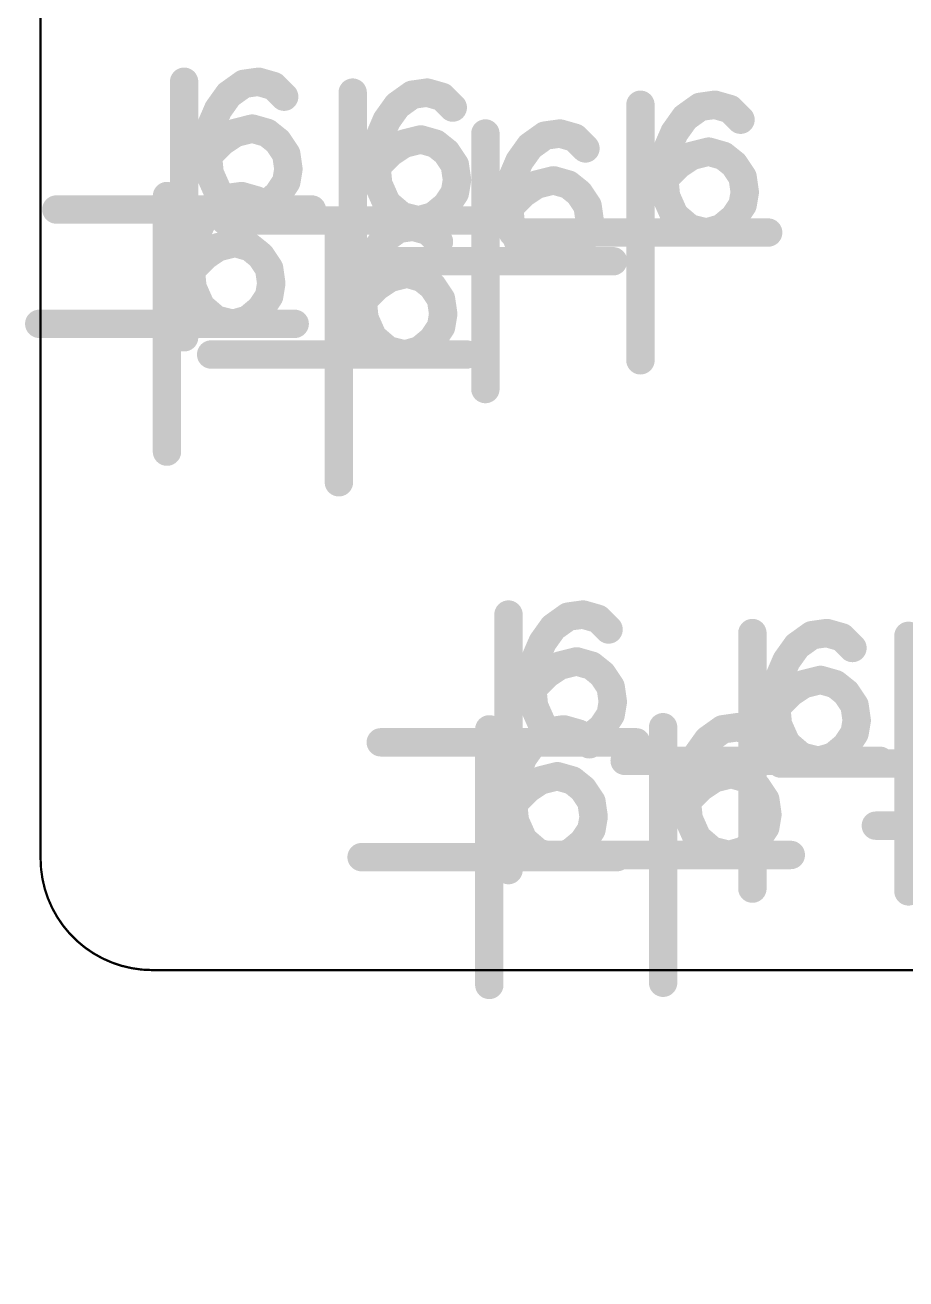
# Model space of a CAD drawing. Header units: millimetres. Extents: x 0 to 442, y 0 to 314.
# Drawn here: x 200.16 to 204.1, y 204.78 to 210.39 of the extents above; entities that cross this region are included whole.
import ezdxf

# ---------------------------------------------------------------- set-up
doc = ezdxf.new("R2010")
doc.units = ezdxf.units.MM
doc.header["$LTSCALE"] = 23.1
doc.layers.get('0').update_dxf_attribs({"linetype": 'CONTINUOUS'})

# ---------------------------------------------------------------- blocks, each defined once
blk = doc.blocks.new('PAD_R1')
at = {"const_width": 0.5}
blk.add_lwpolyline([(0.25, 0, 1), (-0.25, 0, 1)], format="xyb", close=True, dxfattribs=at)

msp = doc.modelspace()

# ---------------------------------------------------------------- linework, layer by layer
at = {"const_width": 0.0102}
msp.add_lwpolyline([(218.9651, 218.5794), (215.8072, 215.7036), (214.8834, 214.8621), (214.3878, 214.4108, 0.211091), (214.2245, 214.0412), (214.2245, 205.2838, -0.414219), (213.7244, 204.7837), (208.7244, 204.7837, -0.41422), (208.2245, 205.2838), (208.2245, 205.6597, 0.414217), (207.7244, 206.1598), (200.7244, 206.1598, -0.414216), (200.2245, 206.6597), (200.2245, 214.0412, -0.211092), (200.3878, 214.4108), (200.8831, 214.8621), (201.8072, 215.7036), (204.9652, 218.5794), (205.889, 219.4209), (206.0612, 219.5776, 0.211091), (206.2245, 219.9472), (206.2245, 227.8504, -0.414216), (206.7244, 228.3503), (219.7244, 228.3503, -0.414216)], format="xyb", dxfattribs=at)
for points, const_width in [([(201.158, 210.1913), (201.1757, 210.0656)], 0.0672), ([(201.2509, 210.1847), (201.2161, 210.0626)], 0.0695), ([(200.8669, 210.1332), (200.8669, 208.9902)], 0.127), ([(201.0633, 210.1515), (201.1371, 210.0482)], 0.0821), ([(201.3357, 210.1351), (201.2459, 210.0453)], 0.0675), ([(201.6213, 210.0846), (201.6213, 208.9416)], 0.127), ([(201.8176, 210.103), (201.8915, 209.9997)], 0.0821), ([(201.9124, 210.1428), (201.9301, 210.0171)], 0.0672), ([(202.0053, 210.1362), (201.9705, 210.0141)], 0.0695), ([(200.9913, 210.0796), (201.0947, 210.0058)], 0.0818), ([(202.0901, 210.0866), (202.0003, 209.9968)], 0.0675), ([(202.909, 210.0303), (202.909, 208.8873)], 0.127), ([(203.1054, 210.0487), (203.1793, 209.9454)], 0.0821), ([(203.2001, 210.0885), (203.2179, 209.9627)], 0.0672), ([(203.2931, 210.0818), (203.2583, 209.9597)], 0.0695), ([(200.9466, 210.0011), (201.0633, 209.951)], 0.0727), ([(201.7457, 210.0311), (201.8491, 209.9573)], 0.0818), ([(203.3779, 210.0323), (203.2881, 209.9425)], 0.0675), ([(201.1182, 209.9757), (201.149, 209.8525)], 0.0785), ([(201.2225, 209.9752), (201.1877, 209.853)], 0.0695), ([(201.701, 209.9526), (201.8177, 209.9025)], 0.0727), ([(202.5062, 209.9599), (202.524, 209.8342)], 0.0672), ([(202.5992, 209.9533), (202.5643, 209.8312)], 0.0695), ([(203.0335, 209.9767), (203.1369, 209.903)], 0.0818), ([(200.9221, 209.915), (201.0476, 209.8957)], 0.0754), ([(200.96, 209.878), (201.0498, 209.7882)], 0.0945), ([(201.0317, 209.9383), (201.1021, 209.8327)], 0.0687), ([(201.302, 209.935), (201.2225, 209.836)], 0.0609), ([(201.7861, 209.8898), (201.8565, 209.7842)], 0.0687), ([(201.8726, 209.9272), (201.9034, 209.804)], 0.0785), ([(201.9769, 209.9266), (201.942, 209.8045)], 0.0695), ([(202.2151, 209.9018), (202.2151, 208.7588)], 0.127), ([(202.4115, 209.9201), (202.4853, 209.8168)], 0.0821), ([(202.6839, 209.9037), (202.5941, 209.8139)], 0.0675), ([(202.9887, 209.8983), (203.1054, 209.8481)], 0.0727), ([(200.9145, 209.8656), (201.04, 209.8463)], 0.0754), ([(201.3579, 209.8731), (201.2522, 209.8027)], 0.0687), ([(201.6765, 209.8665), (201.802, 209.8472)], 0.0754), ([(201.7144, 209.8294), (201.8042, 209.7396)], 0.0945), ([(202.0563, 209.8865), (201.9769, 209.7875)], 0.0609), ([(202.3396, 209.8482), (202.4429, 209.7745)], 0.0818), ([(203.0738, 209.8355), (203.1443, 209.7298)], 0.0687), ([(203.1603, 209.8728), (203.1911, 209.7496)], 0.0785), ([(203.2647, 209.8723), (203.2298, 209.7501)], 0.0695), ([(200.9132, 209.7648), (201.0395, 209.7776)], 0.0955), ([(201.3918, 209.785), (201.2661, 209.7668)], 0.0675), ([(201.6689, 209.8171), (201.7944, 209.7978)], 0.0754), ([(202.1122, 209.8246), (202.0066, 209.7541)], 0.0687), ([(202.9642, 209.8122), (203.0898, 209.7929)], 0.0754), ([(203.0022, 209.7751), (203.092, 209.6853)], 0.0945), ([(203.3441, 209.8322), (203.2647, 209.7331)], 0.0609), ([(200.9422, 209.655), (201.0583, 209.7065)], 0.0939), ([(201.3915, 209.7034), (201.2663, 209.7245)], 0.058), ([(201.6676, 209.7163), (201.7939, 209.7291)], 0.0955), ([(202.1461, 209.7365), (202.0204, 209.7183)], 0.0675), ([(202.2948, 209.7697), (202.4115, 209.7196)], 0.0727), ([(202.4664, 209.7443), (202.4972, 209.6211)], 0.0785), ([(202.5707, 209.7438), (202.5359, 209.6216)], 0.0695), ([(202.9566, 209.7627), (203.0822, 209.7435)], 0.0754), ([(203.4, 209.7702), (203.2944, 209.6998)], 0.0687), ([(201.0114, 209.561), (201.094, 209.6575)], 0.0879), ([(201.0813, 209.68), (201.099, 209.5543)], 0.0672), ([(201.1742, 209.6734), (201.1394, 209.5513)], 0.0695), ([(201.3579, 209.6216), (201.2522, 209.692)], 0.0687), ([(201.6966, 209.6065), (201.8127, 209.658)], 0.0939), ([(202.1459, 209.6548), (202.0207, 209.676)], 0.058), ([(202.2703, 209.6836), (202.3959, 209.6643)], 0.0754), ([(202.3799, 209.7069), (202.4504, 209.6013)], 0.0687), ([(202.6502, 209.7036), (202.5707, 209.6046)], 0.0609), ([(202.9553, 209.6619), (203.0817, 209.6748)], 0.0955), ([(203.4339, 209.6821), (203.3082, 209.664)], 0.0675), ([(200.7902, 209.6219), (200.7902, 208.4789)], 0.127), ([(200.9865, 209.6402), (201.0604, 209.5369)], 0.0821), ([(201.1088, 209.5096), (201.1396, 209.6328)], 0.0785), ([(201.259, 209.6238), (201.1692, 209.534)], 0.0675), ([(201.213, 209.5101), (201.1781, 209.6322)], 0.0692), ([(201.298, 209.5556), (201.2168, 209.6533)], 0.0743), ([(201.7658, 209.5125), (201.8483, 209.609)], 0.0879), ([(202.0524, 209.5071), (201.9712, 209.6048)], 0.0743), ([(202.1122, 209.573), (202.0066, 209.6435)], 0.0687), ([(202.2627, 209.6342), (202.3883, 209.6149)], 0.0754), ([(202.3083, 209.6466), (202.3981, 209.5568)], 0.0945), ([(202.7061, 209.6417), (202.6004, 209.5713)], 0.0687), ([(202.9843, 209.5522), (203.1004, 209.6037)], 0.0939), ([(203.4337, 209.6005), (203.3085, 209.6216)], 0.058), ([(201.4384, 209.5617), (200.2954, 209.5617)], 0.127), ([(200.9146, 209.5683), (201.018, 209.4945)], 0.0818), ([(201.8632, 209.4611), (201.894, 209.5843)], 0.0785), ([(201.9674, 209.4616), (201.9325, 209.5837)], 0.0692), ([(202.2614, 209.5334), (202.3878, 209.5462)], 0.0955), ([(202.74, 209.5536), (202.6143, 209.5354)], 0.0675), ([(203.0536, 209.4582), (203.1361, 209.5547)], 0.0879), ([(203.3402, 209.4527), (203.259, 209.5504)], 0.0743), ([(203.4, 209.5187), (203.2944, 209.5891)], 0.0687), ([(202.1928, 209.5131), (201.0498, 209.5131)], 0.127), ([(201.5595, 209.4847), (201.5595, 208.3417)], 0.127), ([(201.7559, 209.5031), (201.8298, 209.3998)], 0.0821), ([(201.8506, 209.5429), (201.8684, 209.4171)], 0.0672), ([(201.9436, 209.5362), (201.9088, 209.4141)], 0.0695), ([(203.1509, 209.4067), (203.1817, 209.5299)], 0.0785), ([(203.2552, 209.4073), (203.2202, 209.5294)], 0.0692), ([(200.8699, 209.4898), (200.9866, 209.4397)], 0.0727), ([(201.0415, 209.4644), (201.0723, 209.3412)], 0.0785), ([(201.1458, 209.4638), (201.111, 209.3417)], 0.0695), ([(201.684, 209.4312), (201.7874, 209.3574)], 0.0818), ([(202.0284, 209.4867), (201.9386, 209.3969)], 0.0675), ([(202.2904, 209.4236), (202.4065, 209.4751)], 0.0939), ([(203.4805, 209.4588), (202.3375, 209.4588)], 0.127), ([(202.7061, 209.3902), (202.6004, 209.4606)], 0.0687), ([(202.7398, 209.472), (202.6145, 209.4931)], 0.058), ([(200.8454, 209.4037), (200.9709, 209.3844)], 0.0754), ([(200.955, 209.427), (201.0254, 209.3214)], 0.0687), ([(201.2253, 209.4237), (201.1458, 209.3247)], 0.0609), ([(202.3596, 209.3296), (202.4422, 209.4261)], 0.0879), ([(202.457, 209.2782), (202.4878, 209.4014)], 0.0785), ([(202.5613, 209.2787), (202.5263, 209.4008)], 0.0692), ([(202.6462, 209.3242), (202.5651, 209.4219)], 0.0743), ([(200.8378, 209.3543), (200.9633, 209.335)], 0.0754), ([(200.8833, 209.3667), (200.9731, 209.2769)], 0.0945), ([(201.2812, 209.3618), (201.1755, 209.2914)], 0.0687), ([(202.7866, 209.3303), (201.6436, 209.3303)], 0.127), ([(201.6392, 209.3527), (201.7559, 209.3025)], 0.0727), ([(201.8108, 209.3272), (201.8416, 209.204)], 0.0785), ([(201.9152, 209.3267), (201.8803, 209.2046)], 0.0695), ([(200.8365, 209.2535), (200.9628, 209.2663)], 0.0955), ([(201.315, 209.2737), (201.1893, 209.2555)], 0.0675), ([(201.6147, 209.2666), (201.7403, 209.2473)], 0.0754), ([(201.7243, 209.2899), (201.7948, 209.1842)], 0.0687), ([(201.9946, 209.2866), (201.9152, 209.1875)], 0.0609), ([(201.6071, 209.2172), (201.7327, 209.1979)], 0.0754), ([(201.6527, 209.2295), (201.7425, 209.1397)], 0.0945), ([(202.0505, 209.2246), (201.9449, 209.1542)], 0.0687), ([(200.8655, 209.1437), (200.9816, 209.1952)], 0.0939), ([(200.9347, 209.0497), (201.0173, 209.1462)], 0.0879), ([(201.2812, 209.1103), (201.1755, 209.1807)], 0.0687), ([(201.3148, 209.1921), (201.1896, 209.2132)], 0.058), ([(201.0321, 208.9983), (201.0629, 209.1215)], 0.0785), ([(201.1363, 208.9988), (201.1014, 209.1209)], 0.0692), ([(201.2213, 209.0443), (201.1401, 209.142)], 0.0743), ([(201.6058, 209.1163), (201.7322, 209.1292)], 0.0955), ([(202.0844, 209.1365), (201.9587, 209.1184)], 0.0675), ([(201.3617, 209.0504), (200.2187, 209.0504)], 0.127), ([(201.6348, 209.0066), (201.7509, 209.0581)], 0.0939), ([(202.0842, 209.0549), (201.959, 209.076)], 0.058), ([(201.7041, 208.9126), (201.7866, 209.0091)], 0.0879), ([(201.8014, 208.8611), (201.8322, 208.9843)], 0.0785), ([(201.9907, 208.9072), (201.9095, 209.0048)], 0.0743), ([(202.0505, 208.9731), (201.9449, 209.0435)], 0.0687), ([(202.131, 208.9132), (200.988, 208.9132)], 0.127), ([(201.9057, 208.8617), (201.8707, 208.9838)], 0.0692), ([(202.3185, 207.7501), (202.3185, 206.6071)], 0.127), ([(202.5149, 207.7685), (202.5887, 207.6652)], 0.0821), ([(202.6096, 207.8083), (202.6273, 207.6826)], 0.0672), ([(202.7026, 207.8017), (202.6677, 207.6795)], 0.0695), ([(202.443, 207.6966), (202.5463, 207.6228)], 0.0818), ([(202.7873, 207.7521), (202.6975, 207.6623)], 0.0675), ([(203.701, 207.7255), (203.7188, 207.5998)], 0.0672), ([(203.794, 207.7189), (203.7592, 207.5967)], 0.0695), ([(203.4099, 207.6673), (203.4099, 206.5243)], 0.127), ([(203.6063, 207.6857), (203.6802, 207.5824)], 0.0821), ([(203.8788, 207.6693), (203.789, 207.5795)], 0.0675), ([(204.1084, 207.6549), (204.1084, 206.5119)], 0.127), ([(202.3982, 207.6181), (202.5149, 207.568)], 0.0727), ([(202.5698, 207.5927), (202.6006, 207.4695)], 0.0785), ([(202.6741, 207.5921), (202.6393, 207.47)], 0.0695), ([(203.5344, 207.6138), (203.6378, 207.54)], 0.0818), ([(202.3737, 207.532), (202.4992, 207.5127)], 0.0754), ([(202.4833, 207.5553), (202.5537, 207.4496)], 0.0687), ([(202.7536, 207.552), (202.6741, 207.4529)], 0.0609), ([(203.4896, 207.5353), (203.6063, 207.4852)], 0.0727), ([(202.3661, 207.4826), (202.4916, 207.4633)], 0.0754), ([(202.4116, 207.4949), (202.5014, 207.4051)], 0.0945), ([(202.8095, 207.4901), (202.7038, 207.4196)], 0.0687), ([(203.6612, 207.5099), (203.692, 207.3867)], 0.0785), ([(203.7655, 207.5093), (203.7307, 207.3872)], 0.0695), ([(203.4651, 207.4492), (203.5907, 207.4299)], 0.0754), ([(203.5031, 207.4121), (203.5929, 207.3223)], 0.0945), ([(203.5747, 207.4725), (203.6452, 207.3668)], 0.0687), ([(203.845, 207.4692), (203.7655, 207.3701)], 0.0609), ([(202.3648, 207.3818), (202.4911, 207.3946)], 0.0955), ([(202.8434, 207.402), (202.7177, 207.3838)], 0.0675), ([(203.4575, 207.3998), (203.5831, 207.3805)], 0.0754), ([(203.9009, 207.4073), (203.7952, 207.3368)], 0.0687), ([(202.3938, 207.272), (202.5099, 207.3235)], 0.0939), ([(202.8095, 207.2385), (202.7038, 207.309)], 0.0687), ([(202.8431, 207.3203), (202.7179, 207.3415)], 0.058), ([(203.4562, 207.299), (203.5826, 207.3118)], 0.0955), ([(203.9348, 207.3192), (203.8091, 207.301)], 0.0675), ([(202.2326, 207.2365), (202.2326, 206.0935)], 0.127), ([(202.429, 207.2549), (202.5029, 207.1516)], 0.0821), ([(202.463, 207.178), (202.5456, 207.2745)], 0.0879), ([(202.5237, 207.2947), (202.5415, 207.169)], 0.0672), ([(202.5604, 207.1266), (202.5912, 207.2498)], 0.0785), ([(202.6167, 207.2881), (202.5819, 207.1659)], 0.0695), ([(202.6646, 207.1271), (202.6297, 207.2492)], 0.0692), ([(202.7496, 207.1726), (202.6684, 207.2703)], 0.0743), ([(203.0104, 207.2462), (203.0104, 206.1032)], 0.127), ([(203.2068, 207.2646), (203.2806, 207.1613)], 0.0821), ([(203.3015, 207.3044), (203.3192, 207.1786)], 0.0672), ([(203.3945, 207.2977), (203.3596, 207.1756)], 0.0695), ([(203.4852, 207.1892), (203.6013, 207.2407)], 0.0939), ([(203.9346, 207.2375), (203.8093, 207.2587)], 0.058), ([(202.89, 207.1786), (201.747, 207.1786)], 0.127), ([(202.7015, 207.2385), (202.6117, 207.1487)], 0.0675), ([(203.1349, 207.1927), (203.2382, 207.1189)], 0.0818), ([(203.4792, 207.2482), (203.3894, 207.1584)], 0.0675), ([(203.5544, 207.0952), (203.637, 207.1917)], 0.0879), ([(203.9009, 207.1557), (203.7952, 207.2262)], 0.0687), ([(202.3571, 207.183), (202.4605, 207.1092)], 0.0818), ([(203.6518, 207.0438), (203.6826, 207.167)], 0.0785), ([(203.7561, 207.0443), (203.7211, 207.1664)], 0.0692), ([(203.841, 207.0898), (203.7599, 207.1875)], 0.0743), ([(202.3123, 207.1045), (202.429, 207.0544)], 0.0727), ([(202.4839, 207.0791), (202.5147, 206.9559)], 0.0785), ([(203.9814, 207.0958), (202.8384, 207.0958)], 0.127), ([(203.0901, 207.1142), (203.2068, 207.064)], 0.0727), ([(203.2617, 207.0887), (203.2925, 206.9655)], 0.0785), ([(203.366, 207.0882), (203.3312, 206.9661)], 0.0695), ([(204.6799, 207.0834), (203.5369, 207.0834)], 0.127), ([(202.3974, 207.0417), (202.4679, 206.9361)], 0.0687), ([(202.5883, 207.0785), (202.5534, 206.9564)], 0.0695), ([(202.6677, 207.0384), (202.5883, 206.9394)], 0.0609), ([(203.0656, 207.0281), (203.1911, 207.0088)], 0.0754), ([(203.1752, 207.0514), (203.2456, 206.9457)], 0.0687), ([(203.4455, 207.0481), (203.366, 206.949)], 0.0609), ([(202.2802, 206.969), (202.4058, 206.9497)], 0.0754), ([(202.2878, 207.0184), (202.4134, 206.9991)], 0.0754), ([(202.3258, 206.9813), (202.4156, 206.8915)], 0.0945), ([(202.7236, 206.9765), (202.618, 206.906)], 0.0687), ([(203.058, 206.9787), (203.1835, 206.9594)], 0.0754), ([(203.1035, 206.991), (203.1933, 206.9012)], 0.0945), ([(203.5014, 206.9861), (203.3957, 206.9157)], 0.0687), ([(202.2789, 206.8682), (202.4053, 206.881)], 0.0955), ([(202.7575, 206.8884), (202.6318, 206.8702)], 0.0675), ([(203.0567, 206.8778), (203.183, 206.8907)], 0.0955), ([(203.5353, 206.898), (203.4096, 206.8799)], 0.0675), ([(202.3079, 206.7584), (202.424, 206.8099)], 0.0939), ([(202.7573, 206.8067), (202.6321, 206.8279)], 0.058), ([(203.0857, 206.7681), (203.2018, 206.8196)], 0.0939), ([(203.5014, 206.7346), (203.3957, 206.805)], 0.0687), ([(203.535, 206.8164), (203.4098, 206.8375)], 0.058), ([(205.1054, 206.8058), (203.9624, 206.8058)], 0.127), ([(202.3772, 206.6644), (202.4597, 206.7609)], 0.0879), ([(202.6638, 206.659), (202.5826, 206.7567)], 0.0743), ([(202.7236, 206.7249), (202.618, 206.7954)], 0.0687), ([(203.1549, 206.6741), (203.2375, 206.7706)], 0.0879), ([(203.2523, 206.6226), (203.2831, 206.7458)], 0.0785), ([(203.3565, 206.6232), (203.3216, 206.7453)], 0.0692), ([(203.4415, 206.6687), (203.3603, 206.7663)], 0.0743), ([(202.8041, 206.665), (201.6611, 206.665)], 0.127), ([(203.5819, 206.6747), (202.4389, 206.6747)], 0.127), ([(202.4745, 206.613), (202.5053, 206.7362)], 0.0785), ([(202.5788, 206.6135), (202.5438, 206.7356)], 0.0692)]:
    msp.add_lwpolyline(points, dxfattribs=dict(const_width=const_width))

# ---------------------------------------------------------------- block references
at = {"xscale": 0.127, "yscale": 0.127}
for p in [(200.8669, 210.1332), (201.1336, 210.1238), (201.2001, 210.1332), (201.2669, 210.1141), (201.6213, 210.0846), (201.9545, 210.0846), (201.0668, 210.076), (201.3147, 210.0664), (201.8212, 210.0275), (201.888, 210.0752), (202.0213, 210.0656), (202.909, 210.0303), (203.2423, 210.0303), (201.0193, 210.0095), (202.0691, 210.0178), (203.1089, 209.9731), (203.1757, 210.0209), (203.3091, 210.0112), (200.9906, 209.9427), (201.1717, 209.9236), (201.7737, 209.9609), (203.3568, 209.9635), (201.0383, 209.8665), (201.0955, 209.9046), (201.2385, 209.9046), (201.286, 209.8665), (201.745, 209.8941), (201.8499, 209.856), (201.9261, 209.8751), (201.9929, 209.856), (202.2151, 209.9018), (202.4818, 209.8924), (202.5484, 209.9018), (202.6152, 209.8827), (203.0614, 209.9066), (200.9715, 209.8187), (200.9715, 209.7997), (201.3241, 209.8093), (201.7927, 209.8179), (202.0404, 209.8179), (202.415, 209.8446), (202.6629, 209.835), (203.0327, 209.8398), (203.1376, 209.8017), (203.2138, 209.8207), (203.2806, 209.8017), (201.7259, 209.7702), (201.7259, 209.7511), (202.0785, 209.7608), (202.3675, 209.7781), (203.0805, 209.7636), (203.3281, 209.7636), (200.9812, 209.7237), (201.3337, 209.7425), (202.0881, 209.694), (202.3388, 209.7113), (202.5199, 209.6922), (203.0137, 209.7158), (203.0137, 209.6968), (203.3662, 209.7064), (201.0193, 209.6379), (201.3241, 209.6854), (201.7356, 209.6752), (202.0785, 209.6368), (202.3866, 209.6351), (202.4437, 209.6732), (202.5867, 209.6732), (202.6342, 209.6351), (203.3759, 209.6396), (200.7902, 209.6219), (201.0569, 209.6125), (201.0861, 209.5807), (201.1234, 209.6219), (201.1902, 209.6028), (201.2288, 209.5807), (201.286, 209.6282), (201.7737, 209.5893), (202.0404, 209.5797), (202.3198, 209.5873), (202.6723, 209.5779), (203.0233, 209.6208), (203.3662, 209.5825), (200.2954, 209.5617), (200.9901, 209.5647), (201.1623, 209.5617), (201.238, 209.5551), (201.4384, 209.5617), (201.8405, 209.5322), (201.9832, 209.5322), (202.3198, 209.5683), (203.0614, 209.535), (203.3281, 209.5253), (200.9426, 209.4982), (201.0498, 209.5131), (201.5595, 209.4847), (201.8262, 209.4753), (201.8928, 209.4847), (201.9167, 209.5131), (201.9596, 209.4656), (202.1928, 209.5131), (202.3294, 209.4923), (202.682, 209.5111), (203.1282, 209.4778), (203.271, 209.4778), (200.9139, 209.4314), (201.095, 209.4123), (201.7594, 209.4275), (202.0073, 209.4179), (202.3375, 209.4588), (202.6723, 209.454), (203.2044, 209.4588), (203.4805, 209.4588), (200.9616, 209.3552), (201.0188, 209.3933), (201.1618, 209.3933), (201.2093, 209.3552), (201.7119, 209.361), (202.3675, 209.4065), (202.6342, 209.3968), (200.8948, 209.3074), (201.2474, 209.298), (201.6436, 209.3303), (202.4343, 209.3493), (202.5105, 209.3303), (202.5771, 209.3493), (202.7866, 209.3303), (200.8948, 209.2884), (201.6832, 209.2942), (201.7881, 209.2561), (201.8643, 209.2751), (201.9311, 209.2561), (200.9045, 209.2124), (201.257, 209.2312), (201.731, 209.218), (201.9786, 209.218), (201.2474, 209.1741), (201.6642, 209.1702), (201.6642, 209.1512), (202.0167, 209.1608), (200.9426, 209.1266), (201.2093, 209.1169), (201.6738, 209.0753), (202.0264, 209.094), (200.2187, 209.0504), (201.0094, 209.0694), (201.0856, 209.0504), (201.1521, 209.0694), (201.3617, 209.0504), (202.0167, 209.0369), (200.8669, 208.9902), (201.7119, 208.9894), (201.9786, 208.9797), (200.988, 208.9132), (201.6213, 208.9416), (201.7787, 208.9322), (201.8549, 208.9132), (201.9215, 208.9322), (202.131, 208.9132), (202.909, 208.8873), (202.2151, 208.7588), (200.7902, 208.4789), (201.5595, 208.3417), (202.3185, 207.7501), (202.5852, 207.7407), (202.6517, 207.7501), (202.7185, 207.7311), (202.5184, 207.693), (202.7663, 207.6833), (202.4709, 207.6264), (203.4099, 207.6673), (203.6766, 207.6579), (203.7432, 207.6673), (203.81, 207.6483), (204.1084, 207.6549), (202.4422, 207.5596), (203.6098, 207.6102), (203.8577, 207.6005), (202.5471, 207.5215), (202.6233, 207.5406), (202.6901, 207.5215), (203.5623, 207.5436), (202.4899, 207.4834), (202.7376, 207.4834), (203.5336, 207.4768), (203.7147, 207.4578), (202.4231, 207.4357), (202.4231, 207.4166), (202.7757, 207.4263), (203.5814, 207.4006), (203.6385, 207.4387), (203.7815, 207.4387), (203.829, 207.4006), (202.4328, 207.3407), (202.7853, 207.3595), (203.5146, 207.3529), (203.5146, 207.3338), (203.8671, 207.3435), (202.7757, 207.3023), (203.8768, 207.2767), (202.2326, 207.2365), (202.4709, 207.2548), (202.4993, 207.2271), (202.5659, 207.2365), (202.7376, 207.2452), (203.0104, 207.2462), (203.2771, 207.2368), (203.3436, 207.2462), (203.4104, 207.2271), (203.5242, 207.2579), (201.747, 207.1786), (202.4325, 207.1794), (202.5377, 207.1977), (202.6139, 207.1786), (202.6327, 207.2175), (202.6804, 207.1977), (202.6804, 207.1697), (202.89, 207.1786), (203.2103, 207.189), (203.4582, 207.1794), (203.5623, 207.172), (203.8671, 207.2195), (202.385, 207.1128), (203.1628, 207.1225), (203.6291, 207.1149), (203.7719, 207.1149), (203.829, 207.1624), (202.8384, 207.0958), (203.1341, 207.0557), (203.5369, 207.0834), (203.7053, 207.0958), (203.9814, 207.0958), (202.3563, 207.046), (202.4612, 207.0079), (202.5374, 207.027), (202.6042, 207.0079), (203.239, 207.0176), (203.3152, 207.0366), (203.382, 207.0176), (202.4041, 206.9698), (202.6517, 206.9698), (203.1818, 206.9795), (203.4295, 206.9795), (202.3373, 206.9221), (202.3373, 206.903), (202.6898, 206.9127), (203.115, 206.9317), (203.115, 206.9127), (203.4676, 206.9223), (202.6995, 206.8459), (203.1247, 206.8367), (203.4772, 206.8555), (202.3469, 206.8271), (202.6898, 206.7887), (203.4676, 206.7984), (203.9624, 206.8058), (202.385, 206.7412), (202.6517, 206.7316), (203.1628, 206.7509), (203.4295, 206.7412), (201.6611, 206.665), (202.4389, 206.6747), (202.4518, 206.6841), (202.528, 206.665), (202.5946, 206.6841), (202.8041, 206.665), (203.2296, 206.6937), (203.3058, 206.6747), (203.3723, 206.6937), (203.5819, 206.6747), (202.3185, 206.6071), (203.4099, 206.5243), (204.1084, 206.5119), (203.0104, 206.1032), (202.2326, 206.0935)]:
    msp.add_blockref('PAD_R1', p, dxfattribs=at)

doc.saveas('drawing.dxf')
